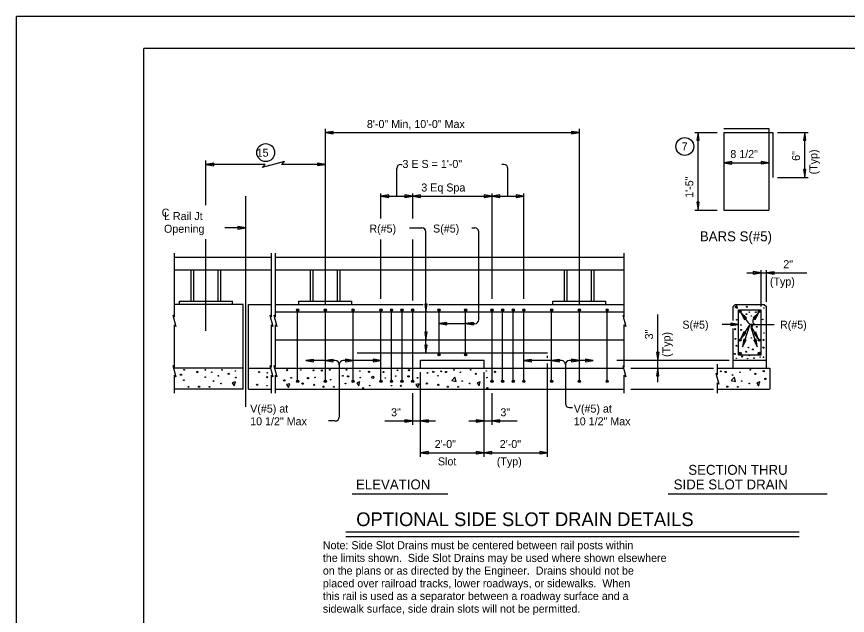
# Model space of a CAD drawing. Extents: x 2 to 71, y 0 to 45.
# Drawn here: x 2 to 15.08, y 35.57 to 45 of the extents above; entities that cross this region are included whole.
import ezdxf

# ---------------------------------------------------------------- set-up
doc = ezdxf.new("R2010")
doc.units = 0
doc.layers.add('Level 1', color=7, linetype='Continuous')

msp = doc.modelspace()

# ---------------------------------------------------------------- linework, layer by layer
at = {"layer": 'Level 1'}
for p, q in [((36, 45), (2, 45)), ((2, 23), (2, 45)), ((35.499, 44.499), (4.001, 44.499)), ((4.001, 23.501), (4.001, 44.499)), ((6.862, 42.611), (6.862, 43.234)), ((6.862, 43.172), (10.862, 43.172)), ((10.862, 43.109), (10.862, 43.234)), ((12.68, 43.174), (13.03, 43.174)), ((12.73, 41.953), (12.73, 43.174)), ((13.139, 43.236), (13.847, 43.236)), ((13.139, 43.174), (13.139, 41.953)), ((13.139, 43.174), (13.91, 43.174)), ((13.847, 43.236), (13.847, 41.953)), ((13.91, 43.174), (13.91, 42.466)), ((13.983, 43.174), (14.463, 43.174)), ((14.41, 42.466), (14.41, 43.174)), ((10.862, 40.463), (10.862, 43.109)), ((4.982, 42.029), (4.982, 42.734)), ((5.916, 42.672), (4.982, 42.672)), ((6.219, 42.718), (5.869, 42.625)), ((5.916, 42.672), (5.869, 42.625)), ((6.219, 42.718), (6.172, 42.672)), ((6.862, 42.672), (6.172, 42.672)), ((8.049, 42.672), (8.073, 42.672)), ((9.674, 42.672), (9.643, 42.672)), ((13.139, 42.698), (13.847, 42.698)), ((6.862, 40.463), (6.862, 42.611)), ((7.987, 42.172), (7.987, 42.609)), ((9.737, 42.172), (9.737, 42.609)), ((13.983, 42.466), (14.463, 42.466)), ((5.607, 38.851), (5.607, 42.172)), ((7.737, 41.819), (7.737, 42.216)), ((7.737, 42.172), (9.987, 42.172)), ((8.237, 41.819), (8.237, 42.216)), ((9.487, 40.555), (9.487, 42.216)), ((9.987, 40.555), (9.987, 42.216)), ((12.68, 41.953), (13.03, 41.953)), ((13.139, 41.953), (13.847, 41.953)), ((5.607, 41.672), (5.279, 41.672)), ((8.186, 41.672), (8.383, 41.672)), ((8.445, 39.701), (8.445, 41.609)), ((9.171, 41.672), (9.216, 41.672)), ((9.278, 40.225), (9.278, 41.609)), ((4.982, 40.048), (4.982, 41.495)), ((7.737, 40.555), (7.737, 41.49)), ((8.237, 40.526), (8.237, 41.49)), ((4.484, 40.271), (4.484, 41.276)), ((4.484, 41.213), (6.013, 41.213)), ((6.013, 40.271), (6.013, 41.276)), ((6.075, 40.271), (6.075, 41.276)), ((6.075, 41.213), (11.568, 41.213)), ((11.568, 40.271), (11.568, 41.276)), ((4.484, 41.01), (6.013, 41.01)), ((4.748, 40.515), (4.748, 41.01)), ((4.789, 40.515), (4.789, 41.01)), ((5.175, 40.515), (5.175, 41.01)), ((5.216, 40.515), (5.216, 41.01)), ((6.075, 41.01), (11.568, 41.01)), ((6.627, 40.515), (6.627, 41.01)), ((6.669, 40.515), (6.669, 41.01)), ((7.054, 40.515), (7.054, 41.01)), ((7.096, 40.515), (7.096, 41.01)), ((10.627, 40.515), (10.627, 41.01)), ((10.669, 40.515), (10.669, 41.01)), ((11.054, 40.515), (11.054, 41.01)), ((11.096, 40.515), (11.096, 41.01)), ((13.501, 40.963), (14.444, 40.963)), ((13.722, 40.432), (13.722, 41.008)), ((13.806, 40.508), (13.806, 41.008)), ((5.566, 40.463), (4.484, 40.463)), ((4.566, 40.463), (4.566, 40.515)), ((4.566, 40.515), (5.399, 40.515)), ((5.399, 40.463), (5.399, 40.515)), ((5.566, 39.13), (5.566, 40.463)), ((5.649, 39.13), (5.649, 40.463)), ((5.649, 40.463), (6.013, 40.463)), ((6.075, 40.463), (8.4, 40.463)), ((6.445, 40.463), (6.445, 40.515)), ((6.445, 40.515), (7.279, 40.515)), ((7.279, 40.463), (7.279, 40.515)), ((8.49, 40.463), (11.568, 40.463)), ((10.445, 40.463), (10.445, 40.515)), ((10.445, 40.515), (11.278, 40.515)), ((11.278, 40.463), (11.278, 40.515)), ((13.316, 40.463), (13.285, 40.432)), ((13.285, 40.213), (13.285, 40.432)), ((13.344, 40.442), (13.312, 40.421)), ((13.316, 40.463), (13.774, 40.463)), ((13.352, 40.408), (13.344, 40.442)), ((13.774, 40.463), (13.806, 40.432)), ((13.806, 39.463), (13.806, 40.432)), ((4.46, 40.295), (4.507, 40.12)), ((4.46, 40.295), (4.484, 40.271)), ((5.989, 40.295), (6.036, 40.12)), ((5.989, 40.295), (6.013, 40.271)), ((6.052, 40.295), (6.099, 40.12)), ((6.052, 40.295), (6.075, 40.271)), ((6.075, 40.35), (11.568, 40.35)), ((6.424, 39.255), (6.424, 40.38)), ((6.862, 39.255), (6.862, 40.38)), ((7.299, 39.255), (7.299, 40.38)), ((7.737, 39.255), (7.737, 40.38)), ((7.903, 39.255), (7.903, 40.38)), ((8.07, 39.255), (8.07, 40.38)), ((8.237, 39.255), (8.237, 40.38)), ((8.653, 39.671), (8.653, 40.38)), ((9.07, 39.671), (9.07, 40.38)), ((9.487, 39.255), (9.487, 40.38)), ((9.653, 39.255), (9.653, 40.38)), ((9.82, 39.255), (9.82, 40.38)), ((9.987, 39.255), (9.987, 40.38)), ((10.424, 39.255), (10.424, 40.38)), ((10.862, 39.255), (10.862, 40.38)), ((11.299, 39.255), (11.299, 40.38)), ((11.545, 40.295), (11.592, 40.12)), ((11.545, 40.295), (11.568, 40.271)), ((12.096, 39.239), (12.096, 40.307)), ((13.312, 40.421), (13.352, 40.408)), ((13.368, 39.671), (13.368, 40.38)), ((13.368, 40.38), (13.722, 40.38)), ((13.532, 40.169), (13.404, 40.341)), ((13.6, 40.223), (13.689, 40.339)), ((13.722, 39.671), (13.722, 40.38)), ((8.653, 40.163), (9.216, 40.163)), ((4.484, 40.143), (4.507, 40.12)), ((4.484, 39.48), (4.484, 40.143)), ((6.013, 40.143), (6.036, 40.12)), ((6.013, 39.48), (6.013, 40.143)), ((6.075, 40.143), (6.099, 40.12)), ((6.075, 39.48), (6.075, 40.143)), ((11.568, 39.48), (11.568, 40.143)), ((11.568, 40.143), (11.592, 40.12)), ((13.368, 40.151), (13.113, 40.151)), ((13.285, 39.463), (13.285, 40.088)), ((13.532, 40.13), (13.401, 39.919)), ((13.535, 40.119), (13.432, 39.796)), ((13.565, 40.091), (13.664, 39.796)), ((13.57, 40.151), (13.929, 40.151)), ((13.586, 40.083), (13.685, 39.916)), ((6.075, 39.907), (11.568, 39.907)), ((7.362, 39.701), (10.362, 39.701)), ((10.362, 39.627), (10.362, 39.657)), ((13.368, 39.671), (13.722, 39.671)), ((7.018, 39.582), (6.553, 39.582)), ((7.08, 39.52), (7.08, 38.692)), ((7.737, 39.582), (7.143, 39.582)), ((8.362, 39.463), (8.362, 39.588)), ((8.362, 39.588), (9.362, 39.588)), ((9.362, 39.463), (9.362, 39.588)), ((10.58, 39.582), (9.987, 39.582)), ((10.362, 38.067), (10.362, 39.537)), ((10.643, 39.52), (10.643, 38.904)), ((11.08, 39.582), (10.705, 39.582)), ((11.451, 39.588), (13.222, 39.588)), ((13.035, 39.361), (13.035, 39.526)), ((13.285, 39.588), (13.806, 39.588)), ((4.46, 39.503), (4.507, 39.328)), ((4.46, 39.503), (4.484, 39.48)), ((5.566, 39.463), (4.484, 39.463)), ((5.649, 39.463), (6, 39.463)), ((5.989, 39.503), (6.036, 39.328)), ((5.989, 39.503), (6.013, 39.48)), ((6.052, 39.503), (6.099, 39.328)), ((6.052, 39.503), (6.075, 39.48)), ((6.075, 39.463), (11.556, 39.463)), ((8.362, 38.067), (8.362, 39.401)), ((9.362, 38.067), (9.362, 39.401)), ((11.545, 39.503), (11.592, 39.328)), ((11.545, 39.503), (11.568, 39.48)), ((11.673, 39.463), (12.972, 39.463)), ((13.011, 39.384), (13.058, 39.209)), ((13.011, 39.384), (13.035, 39.361)), ((13.035, 39.463), (13.858, 39.463)), ((13.858, 39.463), (13.868, 39.453)), ((13.868, 39.14), (13.868, 39.453)), ((4.484, 39.067), (4.484, 39.352)), ((4.484, 39.352), (4.507, 39.328)), ((6.013, 39.067), (6.013, 39.352)), ((6.013, 39.352), (6.036, 39.328)), ((6.075, 39.067), (6.075, 39.352)), ((6.075, 39.352), (6.099, 39.328)), ((8.901, 39.32), (8.851, 39.27)), ((8.851, 39.27), (8.92, 39.251)), ((8.92, 39.251), (8.901, 39.32)), ((11.568, 39.067), (11.568, 39.352)), ((11.568, 39.352), (11.592, 39.328)), ((13.303, 39.32), (13.253, 39.27)), ((13.253, 39.27), (13.322, 39.251)), ((13.322, 39.251), (13.303, 39.32)), ((5.566, 39.13), (4.484, 39.13)), ((5.446, 39.245), (5.396, 39.233)), ((5.396, 39.233), (5.427, 39.186)), ((5.427, 39.186), (5.446, 39.245)), ((5.649, 39.13), (6.013, 39.13)), ((6.075, 39.13), (11.568, 39.13)), ((6.302, 39.216), (6.252, 39.203)), ((6.252, 39.203), (6.283, 39.156)), ((6.283, 39.156), (6.302, 39.216)), ((7.406, 39.245), (7.356, 39.233)), ((7.356, 39.233), (7.387, 39.186)), ((7.387, 39.186), (7.406, 39.245)), ((8.337, 39.216), (8.287, 39.203)), ((8.287, 39.203), (8.318, 39.156)), ((8.318, 39.156), (8.337, 39.216)), ((9.302, 39.245), (9.252, 39.233)), ((9.252, 39.233), (9.283, 39.186)), ((9.283, 39.186), (9.302, 39.245)), ((11.673, 39.13), (12.972, 39.13)), ((13.035, 39.232), (13.058, 39.209)), ((13.035, 39.067), (13.035, 39.232)), ((13.035, 39.13), (13.858, 39.13)), ((13.704, 39.245), (13.654, 39.233)), ((13.654, 39.233), (13.685, 39.186)), ((13.685, 39.186), (13.704, 39.245)), ((13.858, 39.13), (13.868, 39.14)), ((8.237, 38.567), (8.237, 39.067)), ((9.487, 38.567), (9.487, 39.067)), ((10.705, 38.841), (10.752, 38.841)), ((7.018, 38.63), (6.911, 38.63)), ((7.797, 38.63), (8.594, 38.63)), ((9.12, 38.63), (9.883, 38.63)), ((8.362, 38.13), (10.362, 38.13)), ((7.282, 37.483), (8.792, 37.483)), ((12.258, 37.483), (14.763, 37.483)), ((7.182, 36.885), (14.323, 36.885)), ((7.182, 36.812), (14.323, 36.812))]:
    msp.add_line(p, q, dxfattribs=at)
for points in [[(6.862, 43.172), (6.984, 43.151), (6.984, 43.19)], [(10.862, 43.172), (10.739, 43.191), (10.739, 43.153)], [(12.73, 43.174), (12.71, 43.051), (12.749, 43.051)], [(14.41, 43.174), (14.39, 43.051), (14.428, 43.051)], [(4.982, 42.672), (5.105, 42.651), (5.105, 42.69)], [(6.862, 42.672), (6.739, 42.691), (6.739, 42.653)], [(13.138, 42.698), (13.261, 42.678), (13.261, 42.717)], [(13.847, 42.698), (13.725, 42.718), (13.725, 42.68)], [(14.41, 42.466), (14.43, 42.589), (14.391, 42.589)], [(7.737, 42.172), (7.859, 42.151), (7.859, 42.19)], [(8.237, 42.172), (8.114, 42.191), (8.114, 42.153)], [(8.237, 42.172), (8.359, 42.151), (8.359, 42.19)], [(9.487, 42.172), (9.364, 42.191), (9.364, 42.153)], [(9.487, 42.172), (9.609, 42.151), (9.609, 42.19)], [(9.987, 42.172), (9.864, 42.191), (9.864, 42.153)], [(12.73, 41.953), (12.75, 42.075), (12.711, 42.075)], [(5.607, 41.672), (5.485, 41.691), (5.485, 41.653)], [(13.722, 40.963), (13.6, 40.983), (13.6, 40.944)], [(13.806, 40.963), (13.928, 40.943), (13.928, 40.982)], [(8.445, 40.35), (8.465, 40.472), (8.426, 40.472)], [(13.404, 40.341), (13.461, 40.23), (13.492, 40.254)], [(13.689, 40.339), (13.599, 40.254), (13.63, 40.23)], [(8.653, 40.163), (8.776, 40.143), (8.776, 40.181)], [(9.07, 40.163), (9.193, 40.143), (9.193, 40.181)], [(13.368, 40.151), (13.246, 40.171), (13.246, 40.132)], [(13.401, 39.919), (13.483, 40.012), (13.45, 40.033)], [(8.445, 39.907), (8.465, 40.029), (8.426, 40.029)], [(13.432, 39.796), (13.488, 39.906), (13.451, 39.918)], [(13.685, 39.916), (13.64, 40.031), (13.607, 40.011)], [(13.664, 39.796), (13.644, 39.918), (13.608, 39.906)], [(8.445, 39.701), (8.465, 39.824), (8.426, 39.824)], [(12.096, 39.588), (12.116, 39.711), (12.077, 39.711)], [(6.553, 39.582), (6.676, 39.562), (6.676, 39.601)], [(6.862, 39.582), (6.984, 39.562), (6.984, 39.601)], [(7.299, 39.582), (7.177, 39.602), (7.177, 39.564)], [(7.737, 39.582), (7.614, 39.602), (7.614, 39.564)], [(9.987, 39.582), (10.109, 39.562), (10.109, 39.601)], [(10.424, 39.582), (10.547, 39.562), (10.547, 39.601)], [(10.862, 39.582), (10.739, 39.602), (10.739, 39.564)], [(11.08, 39.582), (10.958, 39.602), (10.958, 39.564)], [(12.096, 39.463), (12.076, 39.341), (12.115, 39.341)], [(8.237, 38.63), (8.114, 38.65), (8.114, 38.611)], [(8.362, 38.63), (8.484, 38.61), (8.484, 38.649)], [(9.362, 38.63), (9.239, 38.65), (9.239, 38.611)], [(9.487, 38.63), (9.609, 38.61), (9.609, 38.649)], [(8.362, 38.13), (8.484, 38.11), (8.484, 38.149)], [(9.362, 38.13), (9.239, 38.15), (9.239, 38.111)], [(9.362, 38.13), (9.484, 38.11), (9.484, 38.149)], [(10.362, 38.13), (10.239, 38.15), (10.239, 38.111)]]:
    msp.add_lwpolyline(points, close=True, dxfattribs=at)
for centre, radius in [((12.522, 42.954), 0.141), ((5.922, 42.858), 0.141), ((13.5, 40.429), 0.00863), ((6.424, 40.38), 0.0176), ((6.424, 40.38), 0.0141), ((6.424, 40.38), 0.0106), ((6.424, 40.38), 0.00705), ((6.424, 40.38), 0.00353), ((6.862, 40.38), 0.0176), ((6.862, 40.38), 0.0141), ((6.862, 40.38), 0.0106), ((6.862, 40.38), 0.00705), ((6.862, 40.38), 0.00353), ((7.299, 40.38), 0.0176), ((7.299, 40.38), 0.0141), ((7.299, 40.38), 0.0106), ((7.299, 40.38), 0.00705), ((7.299, 40.38), 0.00353), ((7.737, 40.38), 0.0176), ((7.737, 40.38), 0.0141), ((7.737, 40.38), 0.0106), ((7.737, 40.38), 0.00705), ((7.737, 40.38), 0.00353), ((7.903, 40.38), 0.0176), ((7.903, 40.38), 0.0141), ((7.903, 40.38), 0.0106), ((7.903, 40.38), 0.00705), ((7.903, 40.38), 0.00353), ((8.07, 40.38), 0.0176), ((8.07, 40.38), 0.0141), ((8.07, 40.38), 0.0106), ((8.07, 40.38), 0.00705), ((8.07, 40.38), 0.00353), ((8.237, 40.38), 0.0176), ((8.237, 40.38), 0.0141), ((8.237, 40.38), 0.0106), ((8.237, 40.38), 0.00705), ((8.237, 40.38), 0.00353), ((8.653, 40.38), 0.0176), ((8.653, 40.38), 0.0141), ((8.653, 40.38), 0.0106), ((8.653, 40.38), 0.00705), ((8.653, 40.38), 0.00353), ((9.07, 40.38), 0.0176), ((9.07, 40.38), 0.0141), ((9.07, 40.38), 0.0106), ((9.07, 40.38), 0.00705), ((9.07, 40.38), 0.00353), ((9.487, 40.38), 0.0176), ((9.487, 40.38), 0.0141), ((9.487, 40.38), 0.0106), ((9.487, 40.38), 0.00705), ((9.487, 40.38), 0.00353), ((9.653, 40.38), 0.0176), ((9.653, 40.38), 0.0141), ((9.653, 40.38), 0.0106), ((9.653, 40.38), 0.00705), ((9.653, 40.38), 0.00353), ((9.82, 40.38), 0.0176), ((9.82, 40.38), 0.0141), ((9.82, 40.38), 0.0106), ((9.82, 40.38), 0.00705), ((9.82, 40.38), 0.00353), ((9.987, 40.38), 0.0176), ((9.987, 40.38), 0.0141), ((9.987, 40.38), 0.0106), ((9.987, 40.38), 0.00705), ((9.987, 40.38), 0.00353), ((10.424, 40.38), 0.0176), ((10.424, 40.38), 0.0141), ((10.424, 40.38), 0.0106), ((10.424, 40.38), 0.00705), ((10.424, 40.38), 0.00353), ((10.862, 40.38), 0.0176), ((10.862, 40.38), 0.0141), ((10.862, 40.38), 0.0106), ((10.862, 40.38), 0.00705), ((10.862, 40.38), 0.00353), ((11.299, 40.38), 0.0176), ((11.299, 40.38), 0.0141), ((11.299, 40.38), 0.0106), ((11.299, 40.38), 0.00705), ((11.299, 40.38), 0.00353), ((13.393, 40.355), 0.0176), ((13.393, 40.355), 0.0141), ((13.393, 40.355), 0.0106), ((13.393, 40.355), 0.00705), ((13.393, 40.355), 0.00353), ((13.494, 40.312), 0.00638), ((13.538, 40.345), 0.00421), ((13.641, 40.345), 0.00629), ((13.697, 40.355), 0.0176), ((13.697, 40.355), 0.0141), ((13.697, 40.355), 0.0106), ((13.697, 40.355), 0.00705), ((13.697, 40.355), 0.00353), ((13.767, 40.408), 0.00317), ((13.34, 40.223), 0.00638), ((13.569, 40.285), 0.00317), ((13.75, 40.229), 0.00317), ((13.316, 40.077), 0.00863), ((13.408, 40.065), 0.00764), ((13.407, 40.143), 0.00535), ((13.654, 40.113), 0.00764), ((13.318, 39.924), 0.00764), ((13.393, 39.903), 0.0176), ((13.393, 39.903), 0.0141), ((13.393, 39.903), 0.0106), ((13.393, 39.903), 0.00705), ((13.393, 39.903), 0.00353), ((13.568, 39.938), 0.00317), ((13.697, 39.903), 0.0176), ((13.697, 39.903), 0.0141), ((13.697, 39.903), 0.0106), ((13.697, 39.903), 0.00705), ((13.697, 39.903), 0.00353), ((13.76, 39.906), 0.00764), ((13.77, 40.014), 0.00317), ((13.337, 39.816), 0.00764), ((13.524, 39.786), 0.00421), ((13.76, 39.785), 0.00764), ((8.653, 39.672), 0.0176), ((8.653, 39.671), 0.0141), ((8.653, 39.671), 0.0106), ((8.653, 39.671), 0.00705), ((8.653, 39.671), 0.00353), ((9.07, 39.672), 0.0176), ((9.07, 39.671), 0.0141), ((9.07, 39.671), 0.0106), ((9.07, 39.671), 0.00705), ((9.07, 39.671), 0.00353), ((13.312, 39.686), 0.00764), ((13.393, 39.697), 0.0176), ((13.393, 39.696), 0.0141), ((13.393, 39.696), 0.0106), ((13.393, 39.696), 0.00705), ((13.393, 39.696), 0.00353), ((13.427, 39.644), 0.00664), ((13.489, 39.72), 0.00764), ((13.539, 39.659), 0.00317), ((13.595, 39.758), 0.00764), ((13.697, 39.697), 0.0176), ((13.697, 39.696), 0.0141), ((13.697, 39.696), 0.0106), ((13.697, 39.696), 0.00705), ((13.697, 39.696), 0.00353), ((13.334, 39.615), 0.00317), ((13.51, 39.611), 0.00317), ((13.612, 39.62), 0.00664), ((13.71, 39.635), 0.00317), ((13.761, 39.635), 0.00317), ((4.64, 39.435), 0.00631), ((4.846, 39.402), 0.00996), ((4.971, 39.435), 0.00631), ((5.073, 39.398), 0.00475), ((5.235, 39.436), 0.00475), ((5.341, 39.373), 0.00996), ((5.446, 39.417), 0.00475), ((5.819, 39.4), 0.00788), ((5.948, 39.387), 0.00475), ((6.261, 39.43), 0.00996), ((6.476, 39.433), 0.00475), ((6.675, 39.428), 0.00631), ((6.806, 39.427), 0.00996), ((6.931, 39.435), 0.00631), ((7.195, 39.436), 0.00475), ((7.405, 39.417), 0.00475), ((7.549, 39.404), 0.00996), ((7.778, 39.4), 0.00788), ((7.998, 39.429), 0.00475), ((8.179, 39.43), 0.00996), ((8.47, 39.387), 0.00475), ((8.561, 39.404), 0.00996), ((8.687, 39.412), 0.00631), ((8.762, 39.402), 0.00996), ((8.888, 39.435), 0.00631), ((8.989, 39.398), 0.00475), ((9.151, 39.436), 0.00475), ((9.232, 39.373), 0.00996), ((9.396, 39.417), 0.00475), ((9.532, 39.404), 0.00996), ((13.089, 39.412), 0.00631), ((13.164, 39.402), 0.00996), ((13.391, 39.398), 0.00475), ((13.553, 39.436), 0.00475), ((13.634, 39.373), 0.00996), ((13.764, 39.414), 0.00996), ((4.587, 39.359), 0.00996), ((4.633, 39.273), 0.00475), ((4.971, 39.32), 0.00475), ((5.1, 39.258), 0.00475), ((5.177, 39.341), 0.00475), ((5.452, 39.314), 0.00475), ((5.945, 39.32), 0.00996), ((6.214, 39.268), 0.0115), ((6.322, 39.31), 0.00631), ((6.424, 39.255), 0.0176), ((6.424, 39.255), 0.0141), ((6.424, 39.255), 0.0106), ((6.424, 39.255), 0.00705), ((6.424, 39.255), 0.00353), ((6.59, 39.306), 0.00996), ((6.7, 39.317), 0.00475), ((6.862, 39.255), 0.0176), ((6.862, 39.255), 0.0141), ((6.862, 39.255), 0.0106), ((6.862, 39.255), 0.00705), ((6.862, 39.255), 0.00353), ((6.944, 39.28), 0.00475), ((7.137, 39.341), 0.00475), ((7.22, 39.333), 0.00996), ((7.299, 39.255), 0.0176), ((7.299, 39.255), 0.0141), ((7.299, 39.255), 0.0106), ((7.299, 39.255), 0.00705), ((7.299, 39.255), 0.00353), ((7.412, 39.314), 0.00475), ((7.609, 39.318), 0.0175), ((7.737, 39.255), 0.0176), ((7.737, 39.255), 0.0141), ((7.737, 39.255), 0.0106), ((7.737, 39.255), 0.00705), ((7.737, 39.255), 0.00353), ((7.805, 39.307), 0.00475), ((7.903, 39.255), 0.0176), ((7.903, 39.255), 0.0141), ((7.903, 39.255), 0.0106), ((7.903, 39.255), 0.00705), ((7.903, 39.255), 0.00353), ((7.97, 39.337), 0.00475), ((8.07, 39.255), 0.0176), ((8.07, 39.255), 0.0141), ((8.07, 39.255), 0.0106), ((8.07, 39.255), 0.00705), ((8.07, 39.255), 0.00353), ((8.171, 39.331), 0.0115), ((8.237, 39.255), 0.0176), ((8.237, 39.255), 0.0141), ((8.237, 39.255), 0.0106), ((8.237, 39.255), 0.00705), ((8.237, 39.255), 0.00353), ((8.312, 39.31), 0.00631), ((8.636, 39.343), 0.00475), ((9.017, 39.258), 0.00475), ((9.406, 39.314), 0.00475), ((9.487, 39.255), 0.0176), ((9.487, 39.255), 0.0141), ((9.487, 39.255), 0.0106), ((9.487, 39.255), 0.00705), ((9.487, 39.255), 0.00353), ((9.653, 39.255), 0.0176), ((9.653, 39.255), 0.0141), ((9.653, 39.255), 0.0106), ((9.653, 39.255), 0.00705), ((9.653, 39.255), 0.00353), ((9.82, 39.255), 0.0176), ((9.82, 39.255), 0.0141), ((9.82, 39.255), 0.0106), ((9.82, 39.255), 0.00705), ((9.82, 39.255), 0.00353), ((9.987, 39.255), 0.0176), ((9.987, 39.255), 0.0141), ((9.987, 39.255), 0.0106), ((9.987, 39.255), 0.00705), ((9.987, 39.255), 0.00353), ((10.424, 39.255), 0.0176), ((10.424, 39.255), 0.0141), ((10.424, 39.255), 0.0106), ((10.424, 39.255), 0.00705), ((10.424, 39.255), 0.00353), ((10.862, 39.255), 0.0176), ((10.862, 39.255), 0.0141), ((10.862, 39.255), 0.0106), ((10.862, 39.255), 0.00705), ((10.862, 39.255), 0.00353), ((11.299, 39.255), 0.0176), ((11.299, 39.255), 0.0141), ((11.299, 39.255), 0.0106), ((11.299, 39.255), 0.00705), ((11.299, 39.255), 0.00353), ((13.275, 39.355), 0.00631), ((13.419, 39.258), 0.00475), ((13.791, 39.293), 0.00996), ((4.706, 39.168), 0.00631), ((4.873, 39.17), 0.00957), ((5.038, 39.168), 0.00631), ((5.219, 39.221), 0.00475), ((5.787, 39.201), 0.00944), ((5.944, 39.186), 0.00475), ((6.503, 39.219), 0.00996), ((6.686, 39.2), 0.00957), ((6.833, 39.17), 0.00957), ((6.997, 39.168), 0.00631), ((7.179, 39.221), 0.00475), ((7.457, 39.147), 0.00996), ((7.56, 39.187), 0.00475), ((7.904, 39.186), 0.00475), ((8.05, 39.183), 0.00957), ((8.46, 39.219), 0.00996), ((8.642, 39.2), 0.00957), ((8.79, 39.17), 0.00957), ((8.954, 39.168), 0.00631), ((9.136, 39.221), 0.00475), ((9.413, 39.147), 0.00996), ((13.192, 39.17), 0.00957), ((13.356, 39.168), 0.00631), ((13.538, 39.221), 0.00475)]:
    msp.add_circle(centre, radius, dxfattribs=at)
for centre, radius, start, end in [((8.049, 42.609), 0.0625, 90, 180), ((9.674, 42.609), 0.0625, 0, 90), ((8.383, 41.609), 0.0625, 0, 90), ((9.216, 41.609), 0.0625, 0, 90), ((9.216, 40.225), 0.0625, 270, 0), ((13.568, 40.196), 0.045, 216.6926, 270), ((13.636, 40.196), 0.045, 142.6953, 270), ((13.57, 40.106), 0.045, 90, 148.0799), ((13.578, 40.106), 0.045, 90, 162.2983), ((13.608, 40.106), 0.045, 90, 198.5156), ((13.625, 40.106), 0.045, 90, 210.826), ((7.018, 39.52), 0.0625, 0, 90), ((7.143, 39.52), 0.0625, 90, 180), ((10.58, 39.52), 0.0625, 0, 90), ((10.705, 39.52), 0.0625, 90, 180), ((10.705, 38.904), 0.0625, 180, 270), ((7.018, 38.692), 0.0625, 270, 0)]:
    msp.add_arc(centre, radius, start, end, dxfattribs=at)

# ---------------------------------------------------------------- texts
for s, height, p in [('8\'-0" Min, 10\'-0" Max', 0.126, (7.516, 43.245)), ('15', 0.126, (5.78, 42.793)), ('7', 0.126, (12.473, 42.891)), ('8 1/2"', 0.126, (13.239, 42.772)), ('3 E S = 1\'-0"', 0.126, (8.076, 42.616)), ('3 Eq Spa', 0.126, (8.373, 42.245)), ('C', 0.126, (4.284, 41.849)), ('L Rail Jt', 0.126, (4.321, 41.795)), ('Opening', 0.126, (4.321, 41.595)), ('R(#5)', 0.126, (7.555, 41.598)), ('S(#5)', 0.126, (8.558, 41.598)), ('BARS S(#5)', 0.156, (12.759, 41.461)), ('2"', 0.126, (14.073, 41.037)), ('(Typ)', 0.126, (13.862, 40.763)), ('S(#5)', 0.126, (12.484, 40.084)), ('R(#5)', 0.126, (14.021, 40.084)), ('V(#5) at', 0.126, (5.678, 38.762)), ('V(#5) at', 0.126, (10.774, 38.762)), ('3"', 0.126, (7.897, 38.704)), ('3"', 0.126, (9.618, 38.704)), ('10 1/2" Max', 0.126, (5.678, 38.562)), ('10 1/2" Max', 0.126, (10.774, 38.562)), ('2\'-0"', 0.126, (8.583, 38.204)), ('2\'-0"', 0.126, (9.608, 38.204)), ('Slot', 0.126, (8.634, 37.93)), ('(Typ)', 0.126, (9.562, 37.93)), ('SECTION THRU', 0.156, (12.577, 37.782)), ('ELEVATION', 0.156, (7.344, 37.552)), ('SIDE SLOT DRAIN', 0.156, (12.347, 37.552)), ('OPTIONAL SIDE SLOT DRAIN DETAILS', 0.216, (7.348, 36.974)), ('Note: Side Slot Drains must be centered between rail posts within', 0.126, (6.822, 36.61)), ('the limits shown.  Side Slot Drains may be used where shown elsewhere', 0.126, (6.822, 36.41)), ('on the plans or as directed by the Engineer.  Drains should not be', 0.126, (6.822, 36.21)), ('placed over railroad tracks, lower roadways, or sidewalks.  When', 0.126, (6.822, 36.01)), ('this rail is used as a separator between a roadway surface and a', 0.126, (6.822, 35.81)), ('sidewalk surface, side drain slots will not be permitted.', 0.126, (6.822, 35.61))]:
    msp.add_text(s, height=height, dxfattribs=at).set_placement(p)
for s, p in [('6"', (14.336, 42.728)), ('(Typ)', (14.61, 42.514)), ('1\'-5"', (12.656, 42.145)), ('3"', (12.022, 39.915)), ('(Typ)', (12.296, 39.639))]:
    msp.add_text(s, height=0.126, rotation=90, dxfattribs=at).set_placement(p)

doc.saveas('drawing.dxf')
